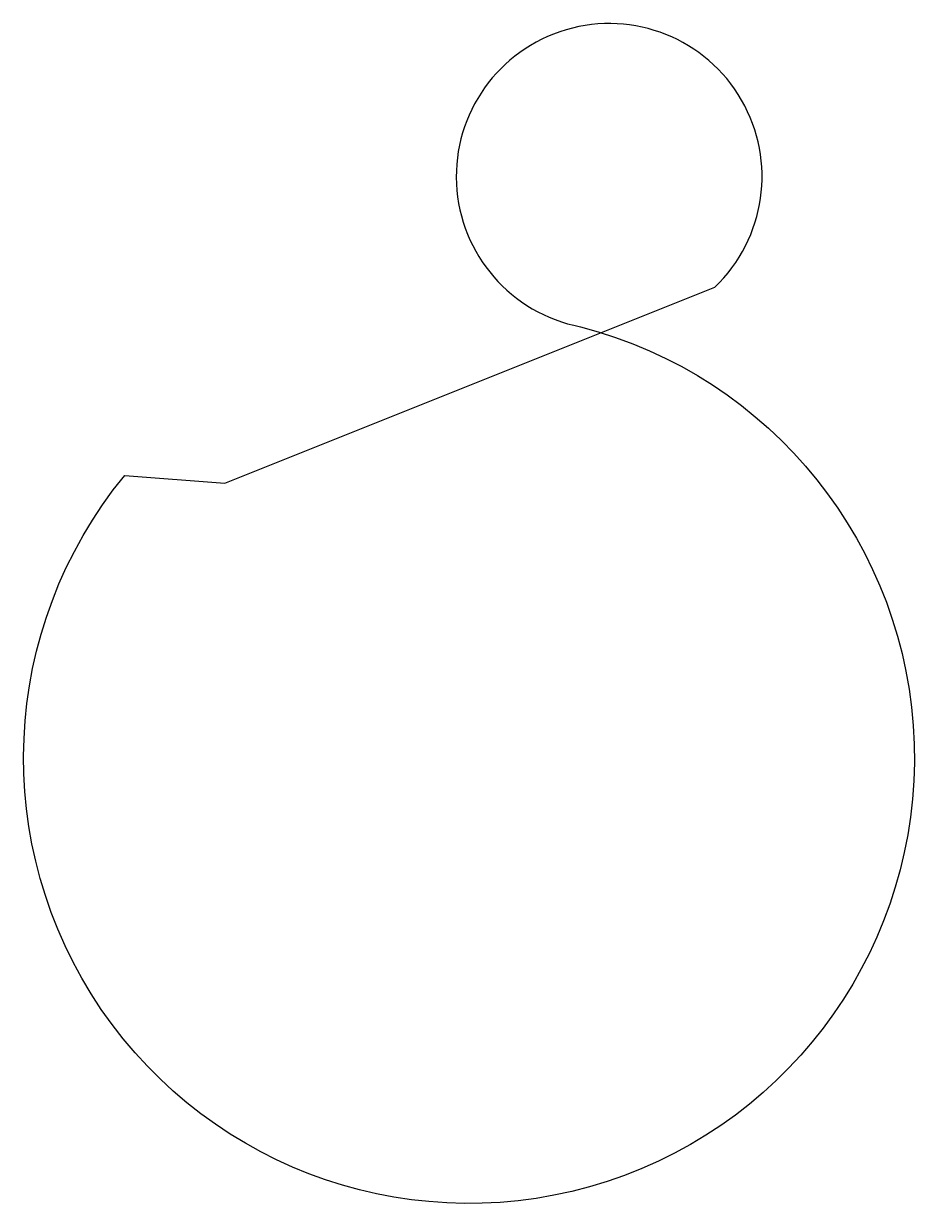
# Model space of a CAD drawing. Header units: millimetres. Extents: x -4.3 to 7.4, y -11.5 to 4.
import ezdxf

# ---------------------------------------------------------------- set-up
doc = ezdxf.new("R2010")
doc.units = ezdxf.units.MM

msp = doc.modelspace()

# ---------------------------------------------------------------- linework, layer by layer
msp.add_lwpolyline([(-1.648, -2.082), (4.789, 0.494, 4.125703), (3.024, -0.025, -3.424853), (-2.963, -1.979)], format="xyb", close=True)

doc.saveas('drawing.dxf')
